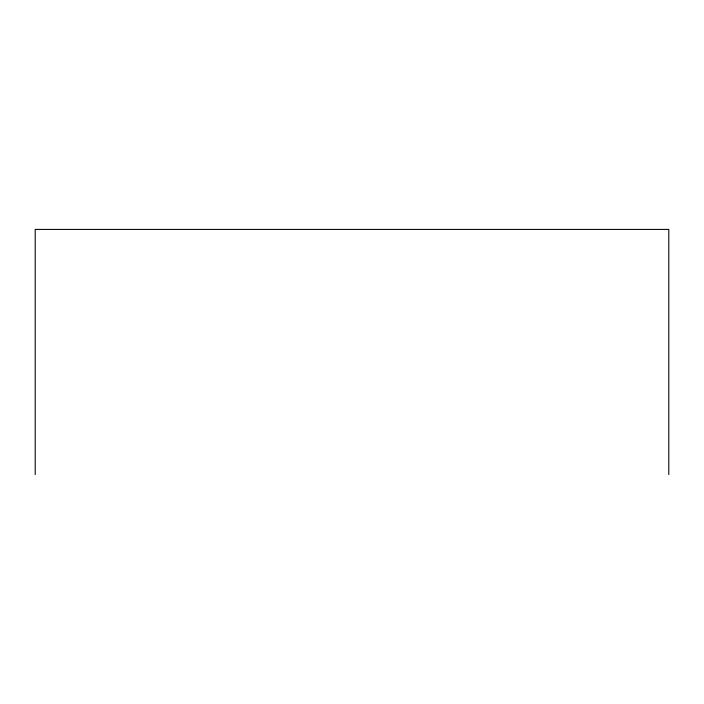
<?xml version="1.0" encoding="UTF-8"?>
<svg xmlns="http://www.w3.org/2000/svg" width="704" height="704" viewBox="0 0 704 704"><rect width="100%" height="100%" fill="white"/><g stroke="black" fill="none" stroke-linecap="round" stroke-linejoin="round"><path stroke-width="1.06" d="M668.8 474.575L668.8 229.425L35.2 229.425L35.2 474.575"/></g></svg>
